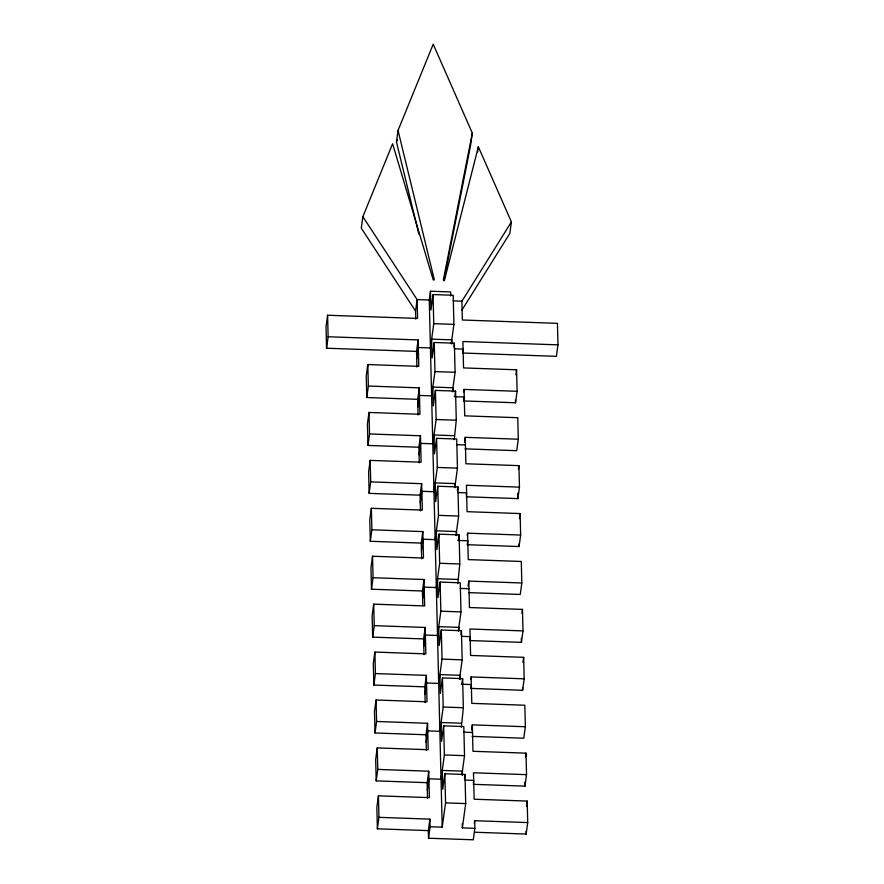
<?xml version="1.0" encoding="UTF-8"?>
<svg xmlns="http://www.w3.org/2000/svg" width="884" height="884" viewBox="0 0 884 884"><rect width="100%" height="100%" fill="white"/><g stroke="black" fill="none" stroke-linecap="round" stroke-linejoin="round"><path stroke-width="1.33" d="M443.856 280.924L470.73 144.545L472.31 133.064L433.215 44.2L398.043 130.445L434.364 279.93L433.215 279.885L392.606 143.76L362.86 216.69L417.126 299.61L417.591 318.417L327.599 315.245L326.03 326.726L326.561 348.219L416.541 351.401L418.121 339.92L328.13 336.749L326.561 348.219M362.86 216.69L361.291 228.171L415.557 311.091L415.756 319.157M418.839 234.017L396.463 141.926L398.043 130.445M418.121 339.92L418.773 366.341L367.821 364.551L366.241 376.031L366.772 397.524L417.723 399.314L419.292 387.844L368.352 386.043L366.772 397.524M419.292 387.844L419.944 414.264L368.993 412.463L367.424 423.944L367.954 445.448L418.906 447.238L420.475 435.757L369.523 433.967L367.954 445.448M420.475 435.757L421.127 462.188L370.175 460.387L368.606 471.868L369.136 493.36L420.077 495.162L421.657 483.681L370.705 481.879L369.136 493.36M421.657 483.681L422.309 510.101L371.357 508.311L369.777 519.792L370.308 541.284L421.259 543.085L422.828 531.604L371.888 529.803L370.308 541.284M422.828 531.604L423.48 558.025L372.529 556.235L370.96 567.716L371.49 589.208L422.442 590.998L424.011 579.528L373.059 577.727L371.49 589.208M424.011 579.528L424.663 605.949L373.711 604.148L372.142 615.629L372.672 637.132L423.613 638.922L425.193 627.441L374.241 625.651L372.672 637.132M415.557 311.091L417.126 299.61L429.259 300.041L430.464 291.223L450.619 291.93L450.718 295.963M425.193 627.441L425.845 653.873L374.893 652.072L373.313 663.553L373.844 685.045L424.795 686.846L426.364 675.365L375.424 673.564L373.844 685.045M416.729 359.014L418.309 347.534L430.442 347.953L433.768 323.666L433.049 294.56L453.194 295.267L453.912 324.373L451.282 343.633M426.364 675.365L427.016 701.786L376.065 699.995L374.496 711.476L375.026 732.969L425.978 734.77L427.547 723.289L376.595 721.488L375.026 732.969M433.049 294.56L430.928 310.03L430.464 291.223M417.911 406.927L419.48 395.446L431.613 395.877L434.95 371.589L434.232 342.484L454.376 343.191L455.094 372.297L452.453 391.546M427.547 723.289L428.199 749.709L377.247 747.919L375.678 759.4L376.208 780.892L427.149 782.683L428.729 771.213L377.777 769.411L376.208 780.892M434.232 342.484L432.11 357.954L431.646 339.136L451.79 339.854L451.89 343.887M419.093 454.851L420.662 443.37L432.795 443.801L436.121 419.513L435.403 390.397L455.558 391.115L456.277 420.22L454.254 439.724M428.729 771.213L429.381 797.633L378.429 795.832L376.849 807.313L377.38 828.816L428.331 830.606L429.9 819.125L378.96 817.335L377.38 828.816M435.403 390.397L433.293 405.878L432.828 387.059L452.973 387.767L453.072 391.8M420.265 502.775L421.845 491.294L433.978 491.725L437.304 467.426L436.586 438.32L456.73 439.028L457.448 468.144L454.818 487.393M436.586 438.32L434.464 453.79L434 434.983L454.155 435.69M421.447 550.699L423.016 539.218L435.149 539.638L438.486 515.35L437.768 486.244L457.912 486.951L458.63 516.057L455.989 535.317M477.647 151.882L478.343 146.777L511.405 221.928L509.836 233.409L461.779 310.339M453.846 347.058L454.376 343.191M437.768 486.244L435.646 501.714L435.182 482.907L455.326 483.614L455.426 487.648M422.629 598.612L424.198 587.131L436.331 587.562L439.657 563.274L438.939 534.168L459.094 534.875L459.813 563.981L457.79 583.484M454.851 396.264L455.558 391.115M462.73 351.655L463.072 349.114L454.332 348.804M438.939 534.168L436.829 549.638L436.364 530.82L456.509 531.538L456.608 535.56M423.801 646.536L425.381 635.055L437.514 635.486L440.84 611.198L440.122 582.081L460.266 582.799L460.984 611.905L458.354 631.154M463.724 391.966L464.067 389.413L517.107 391.292L516.576 369.788L463.536 367.921L462.896 341.5L557.97 344.848L557.439 323.356L462.365 319.997L461.901 301.19L511.405 221.928M463.735 400.861L464.255 397.026L454.266 396.673M440.122 582.081L438 597.562L437.536 578.744L457.691 579.451M424.983 694.459L426.552 682.978L438.685 683.409L442.022 659.11L441.304 630.005L461.448 630.712L462.166 659.829L459.525 679.078M457.382 490.819L457.912 486.951M464.553 442.442L465.249 437.337L518.289 439.215L517.759 417.712L464.719 415.845L464.067 389.413M441.304 630.005L439.182 645.475L438.718 626.668L458.862 627.375L458.929 630.06M426.165 742.383L427.734 730.902L439.867 731.322L443.193 707.034L442.475 677.929L462.63 678.636L463.349 707.741L461.326 727.245M458.387 540.036L459.094 534.875M466.266 495.427L466.608 492.874L457.868 492.565M442.475 677.929L440.365 693.399L439.901 674.591L460.045 675.299L460.144 679.332M427.337 790.296L428.917 778.815L441.05 779.246L444.376 754.958L443.657 725.852L463.802 726.56L464.52 755.665L461.89 774.914M467.26 535.737L467.603 533.185L520.643 535.052L520.112 513.56L467.072 511.681L466.421 485.261L519.461 487.128L518.941 465.636L465.901 463.768L465.249 437.337M467.271 544.621L467.791 540.798L457.802 540.444M443.657 725.852L441.536 741.322L441.072 722.504L461.227 723.222M467.603 533.185L468.255 559.605L521.295 561.473L521.825 582.976L468.785 581.097L469.437 607.529L522.477 609.396L522.996 630.889L469.957 629.021L470.608 655.453L523.648 657.32L524.179 678.813L471.139 676.945L471.791 703.366L524.831 705.244L525.361 726.736L472.321 724.869L472.973 751.289L526.013 753.157L526.533 774.66L473.493 772.782L474.144 799.213L527.184 801.081L527.715 822.573L474.675 820.706L474.863 828.319L473.294 839.8L428.519 838.22L430.088 826.739L429.9 819.125M460.918 634.579L461.448 630.712M468.089 586.202L468.785 581.097M474.863 828.319L462.376 827.877L465.702 803.589L464.984 774.483L444.84 773.765L442.718 789.246L442.254 770.428L462.398 771.135L462.498 775.169M430.088 826.739L442.221 827.17L445.558 802.882L444.84 773.765M461.923 683.796L462.63 678.636M469.802 639.187L470.144 636.635L461.404 636.325M470.796 679.498L471.139 676.945M515.88 374.893L516.576 369.788M463.857 400.949L515.538 402.772L517.107 391.292M464.454 778.351L464.984 774.483M471.625 729.963L472.321 724.869M518.289 439.215L516.709 450.685L465.039 448.862M473.338 782.948L473.68 780.395L464.94 780.086M518.411 469.459L518.941 465.636M466.211 496.786L517.891 498.609L519.461 487.128M474.321 823.258L474.675 820.706M519.416 518.654L520.112 513.56M467.393 544.71L519.074 546.533L520.643 535.052M521.825 582.976L520.245 594.457L468.575 592.634M557.97 344.848L556.401 356.329L462.697 353.025M521.947 613.231L522.477 609.396M469.747 640.546L521.427 642.37L522.996 630.889M522.952 662.425L523.648 657.32M461.337 684.205L471.327 684.559L470.807 688.382L522.61 690.293L524.179 678.813M525.361 726.736L523.781 738.217L472.111 736.394M525.483 756.991L526.013 753.157M473.283 784.318L524.963 786.141L526.533 774.66M526.488 806.186L527.184 801.081M474.465 832.231L526.146 834.054L527.715 822.573M472.31 133.064L443.304 280.239L444.442 280.283L478.343 146.777M396.463 141.926L397.502 139.385M453.161 300.88L461.901 301.19M433.768 323.666L453.912 324.373M434.95 371.589L455.094 372.297M436.121 419.513L456.277 420.22M456.697 444.641L465.437 444.95M437.304 467.426L457.448 468.144M438.486 515.35L458.63 516.057M439.657 563.274L459.813 563.981M460.233 588.401L468.973 588.711M440.84 611.198L460.984 611.905M442.022 659.11L462.166 659.829M443.193 707.034L463.349 707.741M463.768 732.173L472.509 732.482M444.376 754.958L464.52 755.665M445.558 802.882L465.702 803.589M515.471 400.087L515.538 402.772M517.759 493.239L517.891 498.609M519.007 543.848L519.074 546.533M521.328 638.347L521.427 642.37M522.543 687.608L522.61 690.293M524.864 782.108L524.963 786.141M526.079 831.369L526.146 834.054M462.277 823.766L462.376 827.877M429.259 300.041L442.221 827.17M416.541 351.401L416.928 367.07M417.723 399.314L418.11 414.994M418.906 447.238L419.292 462.918M420.077 495.162L420.464 510.841M421.259 543.085L421.646 558.754M422.442 590.998L422.795 605.33M423.613 638.922L424 654.602M424.795 686.846L425.182 702.526M425.978 734.77L426.364 750.439M427.149 782.683L427.536 798.362M428.331 830.606L428.519 838.22M367.821 364.551L368.352 386.043M368.993 412.463L369.523 433.967M370.175 460.387L370.705 481.879M371.357 508.311L371.888 529.803M372.529 556.235L373.059 577.727M373.711 604.148L374.241 625.651M374.893 652.072L375.424 673.564M376.065 699.995L376.595 721.488M377.247 747.919L377.777 769.411M378.429 795.832L378.96 817.335M327.599 315.245L328.13 336.749"/></g></svg>
